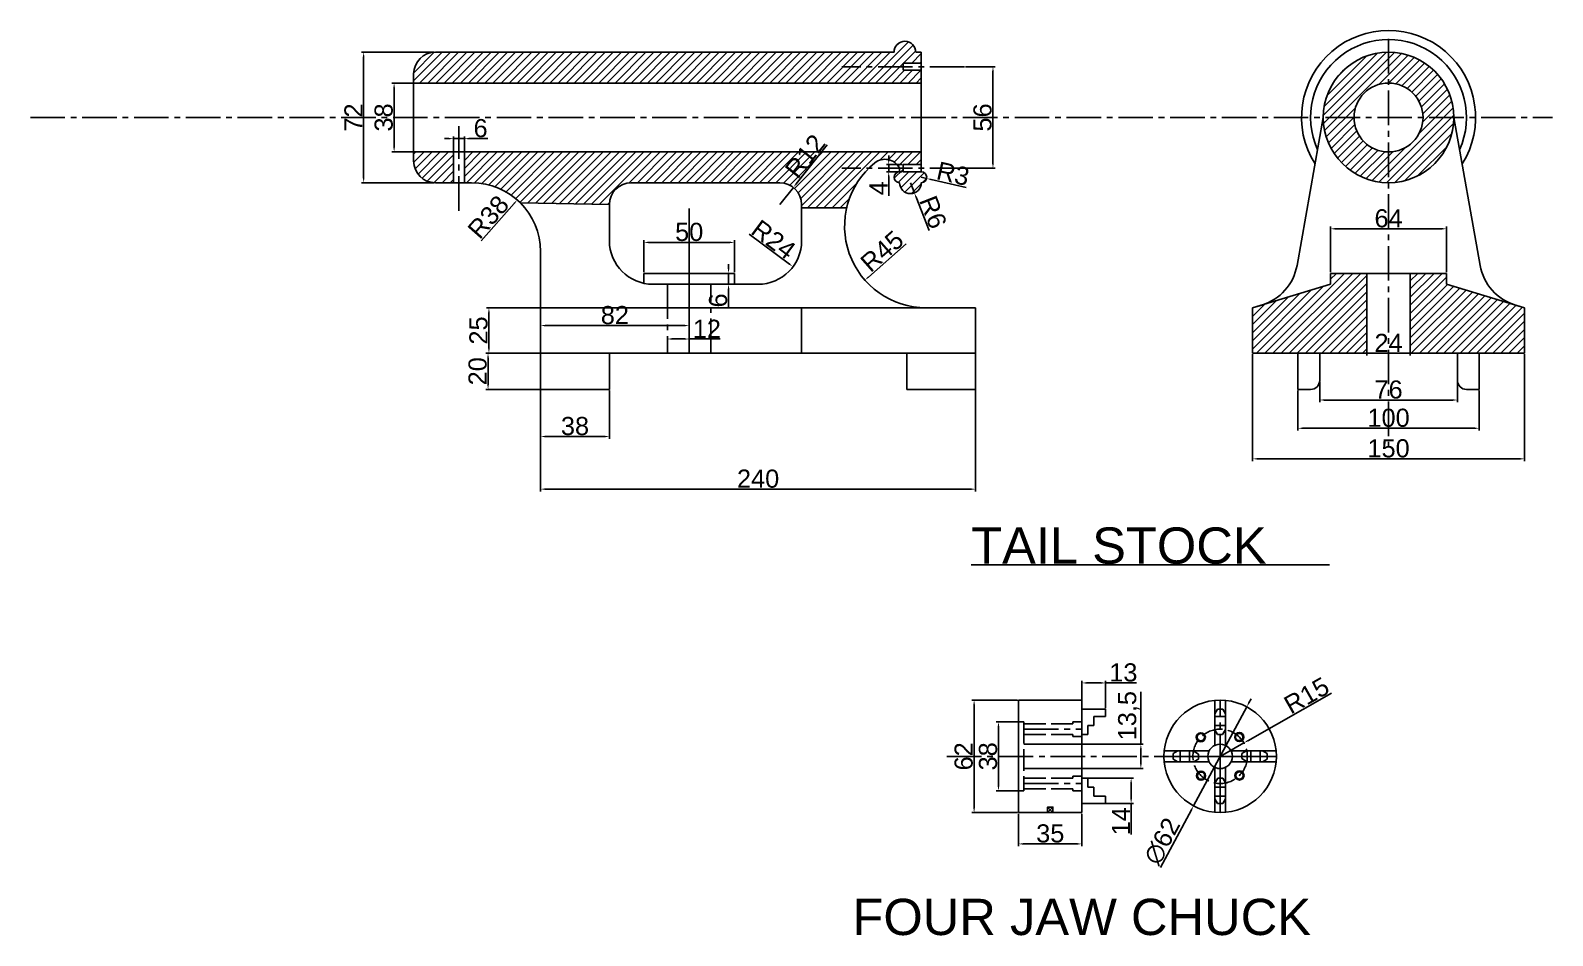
# Model space of a CAD drawing. Header units: millimetres. Extents: x 1490 to 5946, y 485 to 2657.
# Drawn here: x 4047 to 4887, y 1578 to 2077 of the extents above; entities that cross this region are included whole.
import ezdxf

# ---------------------------------------------------------------- set-up
doc = ezdxf.new("R2010")
doc.units = ezdxf.units.MM
doc.linetypes.add('ACAD_ISO02W100', pattern=[15, 12, -3])
doc.linetypes.add('CENTER2', pattern=[28.575, 19.05, -3.175, 3.175, -3.175])
doc.styles.get("Standard").update_dxf_attribs({"font": 'arial.ttf'})
doc.dimstyles.new('ISO-25', dxfattribs={"dimtxt": 10, "dimasz": 2.5, "dimexe": 1.25, "dimexo": 0.625, "dimtad": 1, "dimtxsty": 'Standard', "dimcen": 2.5, "dimadec": 0, "dimazin": 0, "dimtfac": 1, "dimtmove": 0, "dimatfit": 3, "dimfxl": 1, "dimarcsym": 0})

# ---------------------------------------------------------------- blocks, each defined once
blk = doc.blocks.new('*D122')
at = {"color": 0, "lineweight": -2, "transparency": 16777216}
for p, q in [((4328.45, 1898.51), (4328.45, 1822.86)), ((4568.45, 1898.51), (4568.45, 1822.86)), ((4330.95, 1824.11), (4565.95, 1824.11))]:
    blk.add_line(p, q, dxfattribs=at)
at = {"color": 0, "transparency": 16777216}
for points in [[(4330.95, 1824.52), (4330.95, 1823.69), (4328.45, 1824.11)], [(4565.95, 1824.52), (4565.95, 1823.69), (4568.45, 1824.11)]]:
    blk.add_solid(points, dxfattribs=at)
at = {"layer": 'Defpoints', "color": 0, "transparency": 16777216}
for p in [(4328.45, 1899.13), (4568.45, 1899.13), (4568.45, 1824.11)]:
    blk.add_point(p, dxfattribs=at)
at = {"color": 0, "transparency": 16777216, "insert": (4448.45, 1829.84), "char_height": 10, "attachment_point": 5}
blk.add_mtext('240', dxfattribs=at)
blk = doc.blocks.new('*D123')
at = {"color": 0, "lineweight": -2, "transparency": 16777216}
for p, q in [((4328.45, 1878.51), (4328.45, 1851.88)), ((4366.45, 1878.51), (4366.45, 1851.88)), ((4330.95, 1853.13), (4363.95, 1853.13))]:
    blk.add_line(p, q, dxfattribs=at)
at = {"color": 0, "transparency": 16777216}
for points in [[(4330.95, 1853.55), (4330.95, 1852.72), (4328.45, 1853.13)], [(4363.95, 1853.55), (4363.95, 1852.72), (4366.45, 1853.13)]]:
    blk.add_solid(points, dxfattribs=at)
at = {"layer": 'Defpoints', "color": 0, "transparency": 16777216}
for p in [(4328.45, 1879.13), (4366.45, 1879.13), (4366.45, 1853.13)]:
    blk.add_point(p, dxfattribs=at)
at = {"color": 0, "transparency": 16777216, "insert": (4347.45, 1858.87), "char_height": 10, "attachment_point": 5}
blk.add_mtext('38', dxfattribs=at)
blk = doc.blocks.new('*D124')
at = {"color": 0, "lineweight": -2, "transparency": 16777216}
for p, q in [((4327.83, 1899.13), (4298.25, 1899.13)), ((4299.5, 1896.63), (4299.5, 1881.63)), ((4327.83, 1879.13), (4298.25, 1879.13))]:
    blk.add_line(p, q, dxfattribs=at)
at = {"color": 0, "transparency": 16777216}
for points in [[(4299.08, 1896.63), (4299.91, 1896.63), (4299.5, 1899.13)], [(4299.08, 1881.63), (4299.91, 1881.63), (4299.5, 1879.13)]]:
    blk.add_solid(points, dxfattribs=at)
at = {"layer": 'Defpoints', "color": 0, "transparency": 16777216}
for p in [(4328.45, 1899.13), (4299.5, 1879.13), (4328.45, 1879.13)]:
    blk.add_point(p, dxfattribs=at)
at = {"color": 0, "transparency": 16777216, "insert": (4293.76, 1889.13), "char_height": 10, "attachment_point": 5, "rotation": 90}
blk.add_mtext('20', dxfattribs=at)
blk = doc.blocks.new('*D125')
at = {"color": 0, "lineweight": -2, "transparency": 16777216}
for p, q in [((4327.83, 1924.13), (4298.73, 1924.13)), ((4299.98, 1921.63), (4299.98, 1901.63)), ((4327.83, 1899.13), (4298.73, 1899.13))]:
    blk.add_line(p, q, dxfattribs=at)
at = {"color": 0, "transparency": 16777216}
for points in [[(4299.56, 1921.63), (4300.4, 1921.63), (4299.98, 1924.13)], [(4299.56, 1901.63), (4300.4, 1901.63), (4299.98, 1899.13)]]:
    blk.add_solid(points, dxfattribs=at)
at = {"layer": 'Defpoints', "color": 0, "transparency": 16777216}
for p in [(4328.45, 1924.13), (4299.98, 1899.13), (4328.45, 1899.13)]:
    blk.add_point(p, dxfattribs=at)
at = {"color": 0, "transparency": 16777216, "insert": (4294.25, 1911.63), "char_height": 10, "attachment_point": 5, "rotation": 90}
blk.add_mtext('25', dxfattribs=at)
blk = doc.blocks.new('*D126')
at = {"color": 0, "lineweight": -2, "transparency": 16777216}
blk.add_line((4295.64, 1961.01), (4313.94, 1981.75), dxfattribs=at)
at = {"color": 0, "transparency": 16777216}
blk.add_solid([(4313.63, 1982.02), (4314.25, 1981.47), (4315.6, 1983.62)], dxfattribs=at)
at = {"layer": 'Defpoints', "color": 0, "transparency": 16777216}
for p in [(4315.6, 1983.62), (4290.45, 1955.13)]:
    blk.add_point(p, dxfattribs=at)
at = {"color": 0, "transparency": 16777216, "insert": (4299.66, 1974.23), "char_height": 10, "attachment_point": 5, "rotation": 48.57029}
blk.add_mtext('R38', dxfattribs=at)
blk = doc.blocks.new('*D127')
at = {"color": 0, "lineweight": -2, "transparency": 16777216}
for p, q in [((4257.83, 2048.13), (4246.44, 2048.13)), ((4247.69, 2012.63), (4247.69, 2045.63)), ((4257.83, 2010.13), (4246.44, 2010.13))]:
    blk.add_line(p, q, dxfattribs=at)
at = {"color": 0, "transparency": 16777216}
for points in [[(4247.27, 2045.63), (4248.11, 2045.63), (4247.69, 2048.13)], [(4247.27, 2012.63), (4248.11, 2012.63), (4247.69, 2010.13)]]:
    blk.add_solid(points, dxfattribs=at)
at = {"layer": 'Defpoints', "color": 0, "transparency": 16777216}
for p in [(4247.69, 2048.13), (4258.45, 2048.13), (4258.45, 2010.13)]:
    blk.add_point(p, dxfattribs=at)
at = {"color": 0, "transparency": 16777216, "insert": (4241.96, 2029.13), "char_height": 10, "attachment_point": 5, "rotation": 90}
blk.add_mtext('38', dxfattribs=at)
blk = doc.blocks.new('*D128')
at = {"color": 0, "lineweight": -2, "transparency": 16777216}
for p, q in [((4269.83, 2065.13), (4229.63, 2065.13)), ((4230.88, 2062.63), (4230.88, 1995.63)), ((4269.83, 1993.13), (4229.63, 1993.13))]:
    blk.add_line(p, q, dxfattribs=at)
at = {"color": 0, "transparency": 16777216}
for points in [[(4230.47, 2062.63), (4231.3, 2062.63), (4230.88, 2065.13)], [(4230.47, 1995.63), (4231.3, 1995.63), (4230.88, 1993.13)]]:
    blk.add_solid(points, dxfattribs=at)
at = {"layer": 'Defpoints', "color": 0, "transparency": 16777216}
for p in [(4270.45, 2065.13), (4230.88, 1993.13), (4270.45, 1993.13)]:
    blk.add_point(p, dxfattribs=at)
at = {"color": 0, "transparency": 16777216, "insert": (4225.24, 2029.13), "char_height": 10, "attachment_point": 5, "rotation": 90}
blk.add_mtext('72', dxfattribs=at)
blk = doc.blocks.new('*D129')
at = {"color": 0, "lineweight": -2, "transparency": 16777216}
for p, q in [((4277.95, 2017.44), (4275.45, 2017.44)), ((4280.45, 2010.76), (4280.45, 2018.69)), ((4280.45, 2017.44), (4286.45, 2017.44)), ((4286.45, 2010.76), (4286.45, 2018.69)), ((4288.95, 2017.44), (4299.3, 2017.44))]:
    blk.add_line(p, q, dxfattribs=at)
at = {"color": 0, "transparency": 16777216}
for points in [[(4277.95, 2017.85), (4277.95, 2017.02), (4280.45, 2017.44)], [(4288.95, 2017.85), (4288.95, 2017.02), (4286.45, 2017.44)]]:
    blk.add_solid(points, dxfattribs=at)
at = {"layer": 'Defpoints', "color": 0, "transparency": 16777216}
for p in [(4286.45, 2017.44), (4280.45, 2010.13), (4286.45, 2010.13)]:
    blk.add_point(p, dxfattribs=at)
at = {"color": 0, "transparency": 16777216, "insert": (4295.38, 2023.17), "char_height": 10, "attachment_point": 5}
blk.add_mtext('6', dxfattribs=at)
blk = doc.blocks.new('*D130')
at = {"color": 0, "lineweight": -2, "transparency": 16777216}
for p, q in [((4328.45, 1923.51), (4328.45, 1913.08)), ((4410.45, 1923.51), (4410.45, 1913.08)), ((4407.95, 1914.33), (4330.95, 1914.33))]:
    blk.add_line(p, q, dxfattribs=at)
at = {"color": 0, "transparency": 16777216}
for points in [[(4330.95, 1914.74), (4330.95, 1913.91), (4328.45, 1914.33)], [(4407.95, 1914.74), (4407.95, 1913.91), (4410.45, 1914.33)]]:
    blk.add_solid(points, dxfattribs=at)
at = {"layer": 'Defpoints', "color": 0, "transparency": 16777216}
for p in [(4328.45, 1924.13), (4410.45, 1924.13), (4328.45, 1914.33)]:
    blk.add_point(p, dxfattribs=at)
at = {"color": 0, "transparency": 16777216, "insert": (4369.45, 1920.06), "char_height": 10, "attachment_point": 5}
blk.add_mtext('82', dxfattribs=at)
blk = doc.blocks.new('*D131')
at = {"color": 0, "lineweight": -2, "transparency": 16777216}
for p, q in [((4432.15, 1945.63), (4432.15, 1948.13)), ((4434.83, 1943.13), (4430.9, 1943.13)), ((4432.15, 1943.13), (4432.15, 1937.13)), ((4434.83, 1937.13), (4430.9, 1937.13)), ((4432.15, 1934.63), (4432.15, 1924.28))]:
    blk.add_line(p, q, dxfattribs=at)
at = {"color": 0, "transparency": 16777216}
for points in [[(4431.73, 1945.63), (4432.56, 1945.63), (4432.15, 1943.13)], [(4431.73, 1934.63), (4432.56, 1934.63), (4432.15, 1937.13)]]:
    blk.add_solid(points, dxfattribs=at)
at = {"layer": 'Defpoints', "color": 0, "transparency": 16777216}
for p in [(4435.45, 1943.13), (4432.15, 1937.13), (4435.45, 1937.13)]:
    blk.add_point(p, dxfattribs=at)
at = {"color": 0, "transparency": 16777216, "insert": (4426.42, 1928.2), "char_height": 10, "attachment_point": 5, "rotation": 90}
blk.add_mtext('6', dxfattribs=at)
blk = doc.blocks.new('*D132')
at = {"color": 0, "lineweight": -2, "transparency": 16777216}
for p, q in [((4385.45, 1943.76), (4385.45, 1961.46)), ((4387.95, 1960.21), (4432.95, 1960.21)), ((4435.45, 1943.76), (4435.45, 1961.46))]:
    blk.add_line(p, q, dxfattribs=at)
at = {"color": 0, "transparency": 16777216}
for points in [[(4387.95, 1960.63), (4387.95, 1959.8), (4385.45, 1960.21)], [(4432.95, 1960.63), (4432.95, 1959.8), (4435.45, 1960.21)]]:
    blk.add_solid(points, dxfattribs=at)
at = {"layer": 'Defpoints', "color": 0, "transparency": 16777216}
for p in [(4435.45, 1960.21), (4385.45, 1943.13), (4435.45, 1943.13)]:
    blk.add_point(p, dxfattribs=at)
at = {"color": 0, "transparency": 16777216, "insert": (4410.45, 1965.94), "char_height": 10, "attachment_point": 5}
blk.add_mtext('50', dxfattribs=at)
blk = doc.blocks.new('*D133')
at = {"color": 0, "lineweight": -2, "transparency": 16777216}
for p, q in [((4398.45, 1899.76), (4398.45, 1908.18)), ((4400.95, 1906.93), (4407.95, 1906.93)), ((4410.45, 1899.76), (4410.45, 1908.18)), ((4410.45, 1906.93), (4427.48, 1906.93))]:
    blk.add_line(p, q, dxfattribs=at)
at = {"color": 0, "transparency": 16777216}
for points in [[(4400.95, 1907.34), (4400.95, 1906.51), (4398.45, 1906.93)], [(4407.95, 1907.34), (4407.95, 1906.51), (4410.45, 1906.93)]]:
    blk.add_solid(points, dxfattribs=at)
at = {"layer": 'Defpoints', "color": 0, "transparency": 16777216}
for p in [(4410.45, 1906.93), (4398.45, 1899.13), (4410.45, 1899.13)]:
    blk.add_point(p, dxfattribs=at)
at = {"color": 0, "transparency": 16777216, "insert": (4420.22, 1912.57), "char_height": 10, "attachment_point": 5}
blk.add_mtext('12', dxfattribs=at)
blk = doc.blocks.new('*D134')
at = {"color": 0, "lineweight": -2, "transparency": 16777216}
blk.add_line((4530.07, 1959.37), (4509.26, 1941.06), dxfattribs=at)
at = {"color": 0, "transparency": 16777216}
blk.add_solid([(4508.98, 1941.37), (4509.53, 1940.74), (4507.38, 1939.41)], dxfattribs=at)
at = {"layer": 'Defpoints', "color": 0, "transparency": 16777216}
for p in [(4541.17, 1969.13), (4507.38, 1939.41)]:
    blk.add_point(p, dxfattribs=at)
at = {"color": 0, "transparency": 16777216, "insert": (4516.83, 1955.33), "char_height": 10, "attachment_point": 5, "rotation": 41.34252}
blk.add_mtext('R45', dxfattribs=at)
blk = doc.blocks.new('*D135')
at = {"color": 0, "lineweight": -2, "transparency": 16777216}
blk.add_line((4443.56, 1964.78), (4465.68, 1948.27), dxfattribs=at)
at = {"color": 0, "transparency": 16777216}
blk.add_solid([(4465.93, 1948.61), (4465.43, 1947.94), (4467.69, 1946.78)], dxfattribs=at)
at = {"layer": 'Defpoints', "color": 0, "transparency": 16777216}
for p in [(4448.45, 1961.13), (4467.69, 1946.78)]:
    blk.add_point(p, dxfattribs=at)
at = {"color": 0, "transparency": 16777216, "insert": (4457, 1961.8), "char_height": 10, "attachment_point": 5, "rotation": 323.27232}
blk.add_mtext('R24', dxfattribs=at)
blk = doc.blocks.new('*D136')
at = {"color": 0, "lineweight": -2, "transparency": 16777216}
for p, q in [((4486.56, 2014.09), (4469.45, 1992.5)), ((4460.45, 1981.13), (4467.9, 1990.54))]:
    blk.add_line(p, q, dxfattribs=at)
at = {"color": 0, "transparency": 16777216}
blk.add_solid([(4469.13, 1992.76), (4469.78, 1992.24), (4467.9, 1990.54)], dxfattribs=at)
at = {"layer": 'Defpoints', "color": 0, "transparency": 16777216}
for p in [(4467.9, 1990.54), (4460.45, 1981.13)]:
    blk.add_point(p, dxfattribs=at)
at = {"color": 0, "transparency": 16777216, "insert": (4474.36, 2007.78), "char_height": 10, "attachment_point": 5, "rotation": 51.61812}
blk.add_mtext('R12', dxfattribs=at)
blk = doc.blocks.new('*D137')
at = {"color": 0, "lineweight": -2, "transparency": 16777216}
for p, q in [((4784.2, 1898.51), (4784.2, 1897.88)), ((4786.7, 1899.13), (4805.7, 1899.13)), ((4808.2, 1898.51), (4808.2, 1897.88))]:
    blk.add_line(p, q, dxfattribs=at)
at = {"color": 0, "transparency": 16777216}
for points in [[(4786.7, 1899.55), (4786.7, 1898.71), (4784.2, 1899.13)], [(4805.7, 1899.55), (4805.7, 1898.71), (4808.2, 1899.13)]]:
    blk.add_solid(points, dxfattribs=at)
at = {"layer": 'Defpoints', "color": 0, "transparency": 16777216}
for p in [(4784.2, 1899.13), (4808.2, 1899.13), (4808.2, 1899.13)]:
    blk.add_point(p, dxfattribs=at)
at = {"color": 0, "transparency": 16777216, "insert": (4796.2, 1904.78), "char_height": 10, "attachment_point": 5}
blk.add_mtext('24', dxfattribs=at)
blk = doc.blocks.new('*D138')
at = {"color": 0, "lineweight": -2, "transparency": 16777216}
for p, q in [((4764.2, 1943.76), (4764.2, 1968.97)), ((4766.7, 1967.72), (4825.7, 1967.72)), ((4828.2, 1943.76), (4828.2, 1968.97))]:
    blk.add_line(p, q, dxfattribs=at)
at = {"color": 0, "transparency": 16777216}
for points in [[(4766.7, 1968.14), (4766.7, 1967.3), (4764.2, 1967.72)], [(4825.7, 1968.14), (4825.7, 1967.3), (4828.2, 1967.72)]]:
    blk.add_solid(points, dxfattribs=at)
at = {"layer": 'Defpoints', "color": 0, "transparency": 16777216}
for p in [(4828.2, 1967.72), (4764.2, 1943.13), (4828.2, 1943.13)]:
    blk.add_point(p, dxfattribs=at)
at = {"color": 0, "transparency": 16777216, "insert": (4796.2, 1973.45), "char_height": 10, "attachment_point": 5}
blk.add_mtext('64', dxfattribs=at)
blk = doc.blocks.new('*D139')
at = {"color": 0, "lineweight": -2, "transparency": 16777216}
for p, q in [((4721.2, 1898.51), (4721.2, 1839.58)), ((4871.2, 1898.51), (4871.2, 1839.58)), ((4723.7, 1840.83), (4868.7, 1840.83))]:
    blk.add_line(p, q, dxfattribs=at)
at = {"color": 0, "transparency": 16777216}
for points in [[(4723.7, 1841.25), (4723.7, 1840.41), (4721.2, 1840.83)], [(4868.7, 1841.25), (4868.7, 1840.41), (4871.2, 1840.83)]]:
    blk.add_solid(points, dxfattribs=at)
at = {"layer": 'Defpoints', "color": 0, "transparency": 16777216}
for p in [(4721.2, 1899.13), (4871.2, 1899.13), (4871.2, 1840.83)]:
    blk.add_point(p, dxfattribs=at)
at = {"color": 0, "transparency": 16777216, "insert": (4796.2, 1846.56), "char_height": 10, "attachment_point": 5}
blk.add_mtext('150', dxfattribs=at)
blk = doc.blocks.new('*D140')
at = {"color": 0, "lineweight": -2, "transparency": 16777216}
for p, q in [((4746.2, 1878.51), (4746.2, 1856.44)), ((4846.2, 1878.51), (4846.2, 1856.44)), ((4748.7, 1857.69), (4843.7, 1857.69))]:
    blk.add_line(p, q, dxfattribs=at)
at = {"color": 0, "transparency": 16777216}
for points in [[(4748.7, 1858.1), (4748.7, 1857.27), (4746.2, 1857.69)], [(4843.7, 1858.1), (4843.7, 1857.27), (4846.2, 1857.69)]]:
    blk.add_solid(points, dxfattribs=at)
at = {"layer": 'Defpoints', "color": 0, "transparency": 16777216}
for p in [(4746.2, 1879.13), (4846.2, 1879.13), (4846.2, 1857.69)]:
    blk.add_point(p, dxfattribs=at)
at = {"color": 0, "transparency": 16777216, "insert": (4796.2, 1863.42), "char_height": 10, "attachment_point": 5}
blk.add_mtext('100', dxfattribs=at)
blk = doc.blocks.new('*D141')
at = {"color": 0, "lineweight": -2, "transparency": 16777216}
for p, q in [((4758.2, 1883.51), (4758.2, 1872.02)), ((4834.2, 1883.51), (4834.2, 1872.02)), ((4760.7, 1873.27), (4831.7, 1873.27))]:
    blk.add_line(p, q, dxfattribs=at)
at = {"color": 0, "transparency": 16777216}
for points in [[(4760.7, 1873.69), (4760.7, 1872.85), (4758.2, 1873.27)], [(4831.7, 1873.69), (4831.7, 1872.85), (4834.2, 1873.27)]]:
    blk.add_solid(points, dxfattribs=at)
at = {"layer": 'Defpoints', "color": 0, "transparency": 16777216}
for p in [(4758.2, 1884.13), (4834.2, 1884.13), (4834.2, 1873.27)]:
    blk.add_point(p, dxfattribs=at)
at = {"color": 0, "transparency": 16777216, "insert": (4796.2, 1879), "char_height": 10, "attachment_point": 5}
blk.add_mtext('76', dxfattribs=at)
blk = doc.blocks.new('*D142')
at = {"color": 0, "lineweight": -2, "transparency": 16777216}
for p, q in [((4562.87, 2057.13), (4579.25, 2057.13)), ((4578, 2054.63), (4578, 2003.63)), ((4562.87, 2001.13), (4579.25, 2001.13))]:
    blk.add_line(p, q, dxfattribs=at)
at = {"color": 0, "transparency": 16777216}
for points in [[(4577.59, 2054.63), (4578.42, 2054.63), (4578, 2057.13)], [(4577.59, 2003.63), (4578.42, 2003.63), (4578, 2001.13)]]:
    blk.add_solid(points, dxfattribs=at)
at = {"layer": 'Defpoints', "color": 0, "transparency": 16777216}
for p in [(4562.24, 2057.13), (4562.24, 2001.13), (4578, 2001.13)]:
    blk.add_point(p, dxfattribs=at)
at = {"color": 0, "transparency": 16777216, "insert": (4572.27, 2029.13), "char_height": 10, "attachment_point": 5, "rotation": 90}
blk.add_mtext('56', dxfattribs=at)
blk = doc.blocks.new('*D143')
at = {"color": 0, "lineweight": -2, "transparency": 16777216}
for p, q in [((4520.48, 2005.63), (4520.48, 2008.13)), ((4527.83, 2003.13), (4519.23, 2003.13)), ((4527.83, 1999.13), (4519.23, 1999.13)), ((4520.48, 2003.13), (4520.48, 1999.13)), ((4520.48, 1996.63), (4520.48, 1985.96))]:
    blk.add_line(p, q, dxfattribs=at)
at = {"color": 0, "transparency": 16777216}
for points in [[(4520.06, 2005.63), (4520.9, 2005.63), (4520.48, 2003.13)], [(4520.06, 1996.63), (4520.9, 1996.63), (4520.48, 1999.13)]]:
    blk.add_solid(points, dxfattribs=at)
at = {"layer": 'Defpoints', "color": 0, "transparency": 16777216}
for p in [(4520.48, 1999.13), (4528.45, 2003.13), (4528.45, 1999.13)]:
    blk.add_point(p, dxfattribs=at)
at = {"color": 0, "transparency": 16777216, "insert": (4514.86, 1990.05), "char_height": 10, "attachment_point": 5, "rotation": 90}
blk.add_mtext('4', dxfattribs=at)
blk = doc.blocks.new('*D144')
at = {"color": 0, "lineweight": -2, "transparency": 16777216}
for p, q in [((4532.45, 1993.13), (4534.64, 1987.54)), ((4542.79, 1966.71), (4535.55, 1985.22))]:
    blk.add_line(p, q, dxfattribs=at)
at = {"color": 0, "transparency": 16777216}
blk.add_solid([(4535.94, 1985.37), (4535.16, 1985.06), (4534.64, 1987.54)], dxfattribs=at)
at = {"layer": 'Defpoints', "color": 0, "transparency": 16777216}
for p in [(4532.45, 1993.13), (4534.64, 1987.54)]:
    blk.add_point(p, dxfattribs=at)
at = {"color": 0, "transparency": 16777216, "insert": (4544.96, 1976.89), "char_height": 10, "attachment_point": 5, "rotation": 291.36222}
blk.add_mtext('R6', dxfattribs=at)
blk = doc.blocks.new('*D145')
at = {"color": 0, "lineweight": -2, "transparency": 16777216}
for p, q in [((4538.45, 1996.13), (4541.38, 1995.47)), ((4563.2, 1990.54), (4543.82, 1994.92))]:
    blk.add_line(p, q, dxfattribs=at)
at = {"color": 0, "transparency": 16777216}
blk.add_solid([(4543.91, 1995.33), (4543.72, 1994.51), (4541.38, 1995.47)], dxfattribs=at)
at = {"layer": 'Defpoints', "color": 0, "transparency": 16777216}
for p in [(4538.45, 1996.13), (4541.38, 1995.47)]:
    blk.add_point(p, dxfattribs=at)
at = {"color": 0, "transparency": 16777216, "insert": (4555.99, 1998.05), "char_height": 10, "attachment_point": 5, "rotation": 347.27102}
blk.add_mtext('R3', dxfattribs=at)
blk = doc.blocks.new('*U160')
for radius in [2.5, 2]:
    blk.add_circle((0, 0), radius)
blk = doc.blocks.new('*U161')
at = {"color": 0, "linetype": 'ByBlock', "lineweight": -2, "transparency": 16777216}
for p, rotation in [((4446.59, 1612.37), 89.99999999999999), ((4446.7, 1591.16), 180), ((4467.91, 1591.27), 270)]:
    blk.add_blockref('*U160', p, dxfattribs=dict(at, rotation=rotation))
blk.add_blockref('*U160', (4467.8, 1612.48), dxfattribs=at)
blk = doc.blocks.new('*D162')
at = {"color": 0, "lineweight": -2, "transparency": 16777216}
for p, q in [((4592.1, 1645.09), (4592.1, 1627.17)), ((4627.1, 1645.09), (4627.1, 1627.17)), ((4594.6, 1628.42), (4624.6, 1628.42))]:
    blk.add_line(p, q, dxfattribs=at)
at = {"color": 0, "transparency": 16777216}
for points in [[(4594.6, 1628.83), (4594.6, 1628), (4592.1, 1628.42)], [(4624.6, 1628.83), (4624.6, 1628), (4627.1, 1628.42)]]:
    blk.add_solid(points, dxfattribs=at)
at = {"layer": 'Defpoints', "color": 0, "transparency": 16777216}
for p in [(4592.1, 1645.72), (4627.1, 1645.72), (4627.1, 1628.42)]:
    blk.add_point(p, dxfattribs=at)
at = {"color": 0, "transparency": 16777216, "insert": (4609.6, 1634.15), "char_height": 10, "attachment_point": 5}
blk.add_mtext('35', dxfattribs=at)
blk = doc.blocks.new('*D163')
at = {"color": 0, "lineweight": -2, "transparency": 16777216}
for p, q in [((4719.16, 1706.23), (4720.35, 1708.43)), ((4717.98, 1704.03), (4688.63, 1649.41)), ((4670.37, 1615.43), (4687.45, 1647.21))]:
    blk.add_line(p, q, dxfattribs=at)
at = {"color": 0, "transparency": 16777216}
for points in [[(4718.8, 1706.43), (4719.53, 1706.03), (4717.98, 1704.03)], [(4687.08, 1647.41), (4687.82, 1647.01), (4688.63, 1649.41)]]:
    blk.add_solid(points, dxfattribs=at)
at = {"layer": 'Defpoints', "color": 0, "transparency": 16777216}
for p in [(4717.98, 1704.03), (4688.63, 1649.41)]:
    blk.add_point(p, dxfattribs=at)
at = {"color": 0, "transparency": 16777216, "insert": (4671.31, 1629.88), "char_height": 10, "attachment_point": 5, "rotation": 61.74717}
blk.add_mtext('∅62', dxfattribs=at)
blk = doc.blocks.new('*D164')
at = {"color": 0, "lineweight": -2, "transparency": 16777216}
for p, q in [((4591.48, 1707.72), (4566.35, 1707.72)), ((4567.6, 1705.22), (4567.6, 1648.22)), ((4591.48, 1645.72), (4566.35, 1645.72))]:
    blk.add_line(p, q, dxfattribs=at)
at = {"color": 0, "transparency": 16777216}
for points in [[(4567.18, 1705.22), (4568.02, 1705.22), (4567.6, 1707.72)], [(4567.18, 1648.22), (4568.02, 1648.22), (4567.6, 1645.72)]]:
    blk.add_solid(points, dxfattribs=at)
at = {"layer": 'Defpoints', "color": 0, "transparency": 16777216}
for p in [(4592.1, 1707.72), (4567.6, 1645.72), (4592.1, 1645.72)]:
    blk.add_point(p, dxfattribs=at)
at = {"color": 0, "transparency": 16777216, "insert": (4561.87, 1676.72), "char_height": 10, "attachment_point": 5, "rotation": 90}
blk.add_mtext('62', dxfattribs=at)
blk = doc.blocks.new('*D165')
at = {"color": 0, "lineweight": -2, "transparency": 16777216}
for p, q in [((4591.48, 1695.72), (4579.78, 1695.72)), ((4581.03, 1693.22), (4581.03, 1660.22)), ((4591.48, 1657.72), (4579.78, 1657.72))]:
    blk.add_line(p, q, dxfattribs=at)
at = {"color": 0, "transparency": 16777216}
for points in [[(4580.61, 1693.22), (4581.45, 1693.22), (4581.03, 1695.72)], [(4580.61, 1660.22), (4581.45, 1660.22), (4581.03, 1657.72)]]:
    blk.add_solid(points, dxfattribs=at)
at = {"layer": 'Defpoints', "color": 0, "transparency": 16777216}
for p in [(4592.1, 1695.72), (4581.03, 1657.72), (4592.1, 1657.72)]:
    blk.add_point(p, dxfattribs=at)
at = {"color": 0, "transparency": 16777216, "insert": (4575.3, 1676.72), "char_height": 10, "attachment_point": 5, "rotation": 90}
blk.add_mtext('38', dxfattribs=at)
blk = doc.blocks.new('*D166')
at = {"color": 0, "lineweight": -2, "transparency": 16777216}
for p, q in [((4659.57, 1683.47), (4659.57, 1712.33)), ((4595.73, 1683.47), (4660.82, 1683.47)), ((4659.57, 1672.47), (4659.57, 1680.97)), ((4595.73, 1669.97), (4660.82, 1669.97))]:
    blk.add_line(p, q, dxfattribs=at)
at = {"color": 0, "transparency": 16777216}
for points in [[(4659.16, 1680.97), (4659.99, 1680.97), (4659.57, 1683.47)], [(4659.16, 1672.47), (4659.99, 1672.47), (4659.57, 1669.97)]]:
    blk.add_solid(points, dxfattribs=at)
at = {"layer": 'Defpoints', "color": 0, "transparency": 16777216}
for p in [(4595.1, 1683.47), (4659.57, 1683.47), (4595.1, 1669.97)]:
    blk.add_point(p, dxfattribs=at)
at = {"color": 0, "transparency": 16777216, "insert": (4652.94, 1699.15), "char_height": 10, "attachment_point": 5, "rotation": 90}
blk.add_mtext('13,5', dxfattribs=at)
blk = doc.blocks.new('*D167')
at = {"color": 0, "lineweight": -2, "transparency": 16777216}
for p, q in [((4627.1, 1703.34), (4627.1, 1718.46)), ((4629.6, 1717.21), (4637.6, 1717.21)), ((4640.1, 1703.34), (4640.1, 1718.46)), ((4640.1, 1717.21), (4657.24, 1717.21))]:
    blk.add_line(p, q, dxfattribs=at)
at = {"color": 0, "transparency": 16777216}
for points in [[(4629.6, 1717.63), (4629.6, 1716.79), (4627.1, 1717.21)], [(4637.6, 1717.63), (4637.6, 1716.79), (4640.1, 1717.21)]]:
    blk.add_solid(points, dxfattribs=at)
at = {"layer": 'Defpoints', "color": 0, "transparency": 16777216}
for p in [(4640.1, 1717.21), (4627.1, 1702.72), (4640.1, 1702.72)]:
    blk.add_point(p, dxfattribs=at)
at = {"color": 0, "transparency": 16777216, "insert": (4649.92, 1722.95), "char_height": 10, "attachment_point": 5}
blk.add_mtext('13', dxfattribs=at)
blk = doc.blocks.new('*D168')
at = {"color": 0, "lineweight": -2, "transparency": 16777216}
for p, q in [((4627.73, 1664.72), (4655.46, 1664.72)), ((4654.21, 1662.22), (4654.21, 1653.22)), ((4627.73, 1650.72), (4655.46, 1650.72)), ((4654.21, 1650.72), (4654.21, 1633.63))]:
    blk.add_line(p, q, dxfattribs=at)
at = {"color": 0, "transparency": 16777216}
for points in [[(4653.8, 1662.22), (4654.63, 1662.22), (4654.21, 1664.72)], [(4653.8, 1653.22), (4654.63, 1653.22), (4654.21, 1650.72)]]:
    blk.add_solid(points, dxfattribs=at)
at = {"layer": 'Defpoints', "color": 0, "transparency": 16777216}
for p in [(4627.1, 1664.72), (4627.1, 1650.72), (4654.21, 1650.72)]:
    blk.add_point(p, dxfattribs=at)
at = {"color": 0, "transparency": 16777216, "insert": (4648.57, 1640.92), "char_height": 10, "attachment_point": 5, "rotation": 90}
blk.add_mtext('14', dxfattribs=at)
blk = doc.blocks.new('*D169')
at = {"color": 0, "lineweight": -2, "transparency": 16777216}
for p, q in [((4764.79, 1711.5), (4718.54, 1685.34)), ((4703.31, 1676.72), (4716.36, 1684.1))]:
    blk.add_line(p, q, dxfattribs=at)
at = {"color": 0, "transparency": 16777216}
blk.add_solid([(4718.33, 1685.7), (4718.74, 1684.97), (4716.36, 1684.1)], dxfattribs=at)
at = {"layer": 'Defpoints', "color": 0, "transparency": 16777216}
for p in [(4716.36, 1684.1), (4703.31, 1676.72)]:
    blk.add_point(p, dxfattribs=at)
at = {"color": 0, "transparency": 16777216, "insert": (4750.99, 1710.28), "char_height": 10, "attachment_point": 5, "rotation": 29.4953}
blk.add_mtext('R15', dxfattribs=at)

msp = doc.modelspace()

# ---------------------------------------------------------------- hatches: boundary and pattern name
at = {"true_color": 0xf8d731}
h = msp.add_hatch(dxfattribs=at)
h.set_pattern_fill('ANSI31', color=40)
h.paths.add_polyline_path([(4512.816, 2004.077, -0.4795857), (4526.451, 2001.131), (4528.451, 2001.131), (4528.451, 2003.131), (4538.451, 2003.131), (4538.451, 2010.131), (4286.451, 2010.131), (4286.451, 1993.131), (4290.451, 1993.131, -0.1989124), (4317.321, 1982.001), (4366.451, 1981.131, -0.4142136), (4378.451, 1993.131), (4460.451, 1993.131, -0.4142136), (4472.451, 1981.131), (4472.451, 1979.257), (4497.321, 1979.257, -0.1670945)])
h.paths.add_polyline_path([(4280.451, 2010.131), (4258.451, 2010.131), (4258.451, 2005.131, 0.4142136), (4270.451, 1993.131), (4280.451, 1993.131)])
h.paths.add_polyline_path([(4538.451, 1999.131), (4528.451, 1999.131), (4528.451, 2001.131), (4526.451, 2001.131), (4526.451, 1999.131, 1), (4526.451, 1993.131, 1), (4538.451, 1993.131, 1)])
h.paths.add_polyline_path([(4538.451, 2065.131), (4535.451, 2065.131, 1), (4523.451, 2065.131), (4270.451, 2065.131, 0.4142136), (4258.451, 2053.131), (4258.451, 2048.131), (4538.451, 2048.131), (4538.451, 2055.131), (4528.451, 2055.131), (4528.451, 2057.131), (4528.451, 2059.131), (4538.451, 2059.131)])
h.paths.add_polyline_path([(4796.202, 2010.131, -0.4142136), (4777.202, 2029.131), (4760.202, 2029.131, 0.4142136), (4796.202, 1993.131)])
h.paths.add_polyline_path([(4832.202, 2029.131), (4815.202, 2029.131, -0.4142136), (4796.202, 2010.131), (4796.202, 1993.131, 0.4142136)])
h.paths.add_polyline_path([(4796.202, 2065.131), (4796.202, 2048.131, -0.4142136), (4815.202, 2029.131), (4832.202, 2029.131, 0.4142136)])
h.paths.add_polyline_path([(4796.202, 2048.131), (4796.202, 2065.131, 0.4142136), (4760.202, 2029.131), (4777.202, 2029.131, -0.4142136)])
h.paths.add_polyline_path([(4784.202, 1943.131), (4764.202, 1943.131), (4764.202, 1937.131), (4721.202, 1924.131), (4721.202, 1899.131), (4784.202, 1899.131)])
h.paths.add_polyline_path([(4871.202, 1924.131), (4828.202, 1937.131), (4828.202, 1943.131), (4808.202, 1943.131), (4808.202, 1899.131), (4871.202, 1899.131)])

# ---------------------------------------------------------------- linework, layer by layer
at = {"linetype": 'CENTER2'}
for p, q in [((4796.202, 2072.486), (4796.202, 1844.739)), ((4562.24, 2057.131), (4494.607, 2057.131)), ((4047.088, 2029.131), (4886.658, 2029.131)), ((4283.451, 1977.71), (4283.451, 2024.395)), ((4562.24, 2001.131), (4494.607, 2001.131)), ((4398.451, 1937.131), (4398.451, 1899.131)), ((4422.451, 1899.131), (4422.451, 1937.131)), ((4703.306, 1669.97), (4703.306, 1707.72)), ((4595.102, 1691.72), (4627.102, 1691.72)), ((4595.102, 1683.47), (4627.102, 1683.47)), ((4552.594, 1676.72), (4710.056, 1676.72)), ((4710.056, 1676.72), (4734.306, 1676.72)), ((4627.102, 1669.97), (4595.102, 1669.97)), ((4703.306, 1669.97), (4703.306, 1645.72)), ((4595.102, 1661.72), (4627.102, 1661.72))]:
    msp.add_line(p, q, dxfattribs=at)
for p, q in [((4523.451, 2065.131), (4270.451, 2065.131)), ((4528.451, 2057.131), (4528.451, 2059.131)), ((4538.451, 2059.131), (4528.451, 2059.131)), ((4528.451, 2057.131), (4528.451, 2055.131)), ((4538.451, 2065.131), (4535.451, 2065.131)), ((4538.451, 2065.131), (4535.451, 2065.131)), ((4538.451, 2029.131), (4538.451, 2065.131)), ((4258.451, 2053.131), (4258.451, 2005.131)), ((4528.451, 2055.131), (4538.451, 2055.131)), ((4258.451, 2010.131), (4258.451, 2048.131)), ((4258.451, 2048.131), (4538.451, 2048.131)), ((4538.451, 2048.131), (4538.451, 2029.131)), ((4538.451, 2029.131), (4538.451, 2010.131)), ((4538.451, 2029.131), (4538.451, 1999.131)), ((4760.202, 2029.131), (4745.709, 1947.56)), ((4832.202, 2029.131), (4846.694, 1947.56)), ((4538.451, 2010.131), (4258.451, 2010.131)), ((4280.451, 1993.131), (4280.451, 2010.131)), ((4286.451, 1993.131), (4286.451, 2010.131)), ((4538.451, 1999.131), (4538.451, 2010.131)), ((4526.451, 1999.131), (4526.451, 2001.131)), ((4528.451, 2001.131), (4528.451, 2003.131)), ((4538.451, 2003.131), (4528.451, 2003.131)), ((4528.451, 2001.131), (4528.451, 1999.131)), ((4528.451, 1999.131), (4538.451, 1999.131)), ((4538.451, 2003.131), (4538.451, 2001.131)), ((4270.451, 1993.131), (4283.451, 1993.131)), ((4270.451, 1993.131), (4290.451, 1993.131)), ((4378.451, 1993.131), (4460.451, 1993.131)), ((4317.321, 1982.001), (4366.451, 1981.131)), ((4366.451, 1981.131), (4366.451, 1961.131)), ((4410.451, 1899.131), (4410.451, 1978.841)), ((4472.304, 1979.257), (4497.321, 1979.257)), ((4472.451, 1961.131), (4472.451, 1981.131)), ((4538.451, 1973.294), (4538.451, 1973.294)), ((4328.451, 1955.131), (4328.451, 1924.131)), ((4410.451, 1943.131), (4385.451, 1943.131)), ((4385.451, 1943.131), (4385.451, 1937.658)), ((4410.451, 1937.131), (4410.451, 1943.131)), ((4410.451, 1943.131), (4435.451, 1943.131)), ((4435.451, 1943.131), (4435.451, 1937.131)), ((4796.202, 1943.131), (4764.202, 1943.131)), ((4764.202, 1943.131), (4764.202, 1937.131)), ((4784.202, 1899.131), (4784.202, 1943.131)), ((4784.202, 1943.131), (4808.202, 1943.131)), ((4796.202, 1943.131), (4828.202, 1943.131)), ((4808.202, 1943.131), (4808.202, 1899.131)), ((4828.202, 1943.131), (4828.202, 1937.131)), ((4390.451, 1937.131), (4448.451, 1937.131)), ((4410.451, 1937.131), (4398.451, 1937.131)), ((4764.202, 1937.131), (4721.202, 1924.131)), ((4828.202, 1937.131), (4871.202, 1924.131)), ((4568.451, 1924.131), (4328.451, 1924.131)), ((4328.451, 1924.131), (4328.451, 1899.131)), ((4472.451, 1899.131), (4472.451, 1924.131)), ((4568.451, 1899.131), (4568.451, 1924.131)), ((4726.244, 1925.656), (4721.202, 1924.131)), ((4721.202, 1899.131), (4721.202, 1924.131)), ((4866.16, 1925.656), (4871.202, 1924.131)), ((4871.202, 1924.131), (4871.202, 1899.131)), ((4328.451, 1899.131), (4568.451, 1899.131)), ((4328.451, 1899.131), (4328.451, 1879.131)), ((4328.451, 1899.131), (4410.451, 1899.131)), ((4366.451, 1879.131), (4366.451, 1899.131)), ((4398.451, 1899.131), (4422.451, 1899.131)), ((4530.451, 1879.131), (4530.451, 1899.131)), ((4568.451, 1899.131), (4568.451, 1879.131)), ((4796.202, 1899.131), (4721.202, 1899.131)), ((4796.202, 1899.131), (4746.202, 1899.131)), ((4746.202, 1899.131), (4746.202, 1879.131)), ((4796.202, 1899.131), (4758.202, 1899.131)), ((4758.202, 1899.131), (4758.202, 1884.131)), ((4796.202, 1899.131), (4784.202, 1899.131)), ((4871.202, 1899.131), (4796.202, 1899.131)), ((4834.202, 1899.131), (4834.202, 1884.131)), ((4846.202, 1899.131), (4846.202, 1879.131)), ((4328.451, 1879.131), (4366.451, 1879.131)), ((4568.451, 1879.131), (4530.451, 1879.131)), ((4753.202, 1879.131), (4746.202, 1879.131)), ((4839.202, 1879.131), (4846.202, 1879.131)), ((4565.951, 1782.299), (4763.708, 1782.299)), ((4592.102, 1707.72), (4592.102, 1645.72)), ((4627.102, 1707.72), (4592.102, 1707.72)), ((4627.102, 1645.72), (4627.102, 1707.72)), ((4700.306, 1682.766), (4700.306, 1707.574)), ((4703.306, 1707.72), (4703.306, 1702.72)), ((4706.306, 1682.766), (4706.306, 1707.574)), ((4627.102, 1702.72), (4640.102, 1702.72)), ((4633.602, 1693.72), (4633.602, 1698.72)), ((4633.602, 1698.72), (4640.102, 1698.72)), ((4640.102, 1702.72), (4640.102, 1698.72)), ((4701.806, 1702.72), (4700.306, 1700.122)), ((4700.306, 1700.122), (4700.306, 1691.33)), ((4700.306, 1698.72), (4706.306, 1698.72)), ((4703.306, 1702.72), (4701.806, 1702.72)), ((4701.806, 1702.72), (4704.806, 1702.72)), ((4704.806, 1702.72), (4706.306, 1700.122)), ((4706.306, 1700.122), (4706.306, 1691.59)), ((4592.102, 1676.72), (4592.102, 1688.72)), ((4622.102, 1695.72), (4622.102, 1694.72)), ((4622.102, 1688.72), (4622.102, 1687.72)), ((4630.352, 1688.72), (4627.102, 1688.72)), ((4630.352, 1688.72), (4630.352, 1693.72)), ((4630.352, 1693.72), (4633.602, 1693.72)), ((4700.306, 1693.701), (4706.306, 1693.675)), ((4701.806, 1688.732), (4700.306, 1691.33)), ((4703.306, 1688.72), (4701.806, 1688.732)), ((4703.081, 1688.721), (4704.581, 1688.709)), ((4704.581, 1688.709), (4706.306, 1691.59)), ((4592.102, 1676.72), (4592.102, 1683.47)), ((4627.102, 1683.47), (4627.102, 1669.97)), ((4697.26, 1679.72), (4672.452, 1679.72)), ((4677.306, 1678.22), (4679.905, 1679.72)), ((4679.905, 1679.72), (4688.436, 1679.72)), ((4681.306, 1673.72), (4681.306, 1679.72)), ((4686.325, 1673.72), (4686.351, 1679.72)), ((4691.317, 1677.994), (4688.436, 1679.72)), ((4709.353, 1679.72), (4734.161, 1679.72)), ((4715.318, 1678.22), (4717.917, 1679.72)), ((4726.708, 1679.72), (4717.917, 1679.72)), ((4720.288, 1679.72), (4720.262, 1673.72)), ((4725.306, 1679.72), (4725.306, 1673.72)), ((4729.306, 1678.22), (4726.708, 1679.72)), ((4696.556, 1676.72), (4672.306, 1676.72)), ((4672.306, 1676.72), (4677.306, 1676.72)), ((4697.26, 1673.72), (4672.452, 1673.72)), ((4677.306, 1675.22), (4677.306, 1678.22)), ((4677.306, 1676.72), (4677.306, 1675.22)), ((4677.306, 1675.22), (4679.905, 1673.72)), ((4679.905, 1673.72), (4688.696, 1673.72)), ((4691.294, 1675.22), (4688.696, 1673.72)), ((4691.306, 1676.72), (4691.294, 1675.22)), ((4691.305, 1676.494), (4691.317, 1677.994)), ((4709.353, 1673.72), (4734.161, 1673.72)), ((4715.308, 1676.945), (4715.296, 1675.445)), ((4715.296, 1675.445), (4718.176, 1673.72)), ((4715.306, 1676.72), (4715.318, 1678.22)), ((4726.708, 1673.72), (4718.176, 1673.72)), ((4729.306, 1675.22), (4726.708, 1673.72)), ((4729.306, 1676.72), (4729.306, 1678.22)), ((4729.306, 1678.22), (4729.306, 1675.22)), ((4734.306, 1676.72), (4729.306, 1676.72)), ((4622.102, 1664.72), (4622.102, 1665.72)), ((4630.352, 1664.72), (4627.102, 1664.72)), ((4630.352, 1664.72), (4630.352, 1659.72)), ((4700.306, 1670.673), (4700.306, 1645.865)), ((4702.032, 1664.73), (4700.306, 1661.85)), ((4703.532, 1664.718), (4702.032, 1664.73)), ((4703.306, 1664.72), (4704.806, 1664.708)), ((4704.806, 1664.708), (4706.306, 1662.109)), ((4706.306, 1670.673), (4706.306, 1645.865)), ((4630.352, 1659.72), (4633.602, 1659.72)), ((4633.602, 1659.72), (4633.602, 1654.72)), ((4633.602, 1654.72), (4640.102, 1654.72)), ((4640.102, 1650.72), (4640.102, 1654.72)), ((4700.306, 1653.318), (4700.306, 1661.85)), ((4706.306, 1659.738), (4700.306, 1659.764)), ((4706.306, 1654.72), (4700.306, 1654.72)), ((4706.306, 1653.318), (4706.306, 1662.109)), ((4592.102, 1645.72), (4627.102, 1645.72)), ((4608.102, 1645.72), (4611.102, 1648.72)), ((4608.102, 1648.72), (4611.102, 1645.72)), ((4627.102, 1645.72), (4627.102, 1650.72)), ((4627.102, 1650.72), (4640.102, 1650.72)), ((4701.806, 1650.72), (4700.306, 1653.318)), ((4704.806, 1650.72), (4701.806, 1650.72)), ((4703.306, 1645.72), (4703.306, 1650.72)), ((4703.306, 1650.72), (4704.806, 1650.72)), ((4704.806, 1650.72), (4706.306, 1653.318))]:
    msp.add_line(p, q)
at = {"linetype": 'ACAD_ISO02W100'}
for p, q in [((4592.102, 1695.72), (4595.102, 1695.72)), ((4595.102, 1695.72), (4595.102, 1658.72)), ((4595.102, 1694.72), (4622.102, 1694.72)), ((4595.102, 1688.72), (4622.102, 1688.72)), ((4622.102, 1695.72), (4627.102, 1695.72)), ((4622.102, 1687.72), (4627.102, 1687.72)), ((4595.102, 1664.72), (4622.102, 1664.72)), ((4622.102, 1665.72), (4627.102, 1665.72)), ((4595.102, 1657.72), (4592.102, 1657.72)), ((4595.102, 1658.72), (4622.102, 1658.72)), ((4595.102, 1658.72), (4595.102, 1657.72)), ((4622.102, 1657.72), (4622.102, 1658.72)), ((4622.102, 1657.72), (4627.102, 1657.72))]:
    msp.add_line(p, q, dxfattribs=at)
msp.add_lwpolyline([(4608.102, 1645.72), (4611.102, 1645.72), (4611.102, 1648.72), (4608.102, 1648.72)], close=True)
for centre, radius in [((4796.202, 2029.131), 36), ((4796.202, 2029.131), 19), ((4703.306, 1676.72), 31), ((4703.306, 1676.72), 6.75)]:
    msp.add_circle(centre, radius)
msp.add_circle((4703.306, 1676.72), 15, dxfattribs=at)
for centre, radius, start, end in [((4796.202, 2029.131), 48, 327.672709, 212.327291), ((4529.451, 2065.131), 6, 0, 180), ((4796.202, 2029.131), 43, 335.592011, 204.407989), ((4270.451, 2053.131), 12, 90, 180), ((4270.451, 2005.131), 12, 180, 270), ((4541.167, 1969.131), 45, 129.051896, 270), ((4518.451, 1997.131), 8.944, 26.565051, 129.051896), ((4526.451, 1996.131), 3, 90, 270), ((4538.451, 1996.131), 3, 270, 90), ((4290.451, 1955.131), 38, 0, 90), ((4378.451, 1981.131), 12, 90, 180), ((4460.451, 1981.131), 12, 0, 90), ((4532.451, 1993.131), 6, 180, 360), ((4390.451, 1961.131), 24, 180, 270), ((4448.451, 1961.131), 24, 270, 0), ((4718.141, 1952.458), 28, 286.82141, 349.925667), ((4874.263, 1952.458), 28, 190.074333, 253.17859), ((4753.202, 1884.131), 5, 270, 0), ((4839.202, 1884.131), 5, 180, 270)]:
    msp.add_arc(centre, radius, start, end)

# ---------------------------------------------------------------- block references
msp.add_blockref('*U161', (246.055, 74.902))

# ---------------------------------------------------------------- texts
at = {"char_height": 20, "attachment_point": 1}
for s, width, insert in [('TAIL STOCK', 537.93294, (4565.951, 1802.995)), ('FOUR JAW CHUCK', 422.9107, (4500.48, 1598.151))]:
    msp.add_mtext_dynamic_manual_height_columns(s, width=width, gutter_width=12.5, heights=[0], dxfattribs=dict(at, insert=insert))

# ---------------------------------------------------------------- dimensions: what is measured, and where the dimension line sits
for base, p1, p2, picture, middle in [((4230.884, 1993.131), (4270.451, 2065.131), (4270.451, 1993.131), '*D128', (4225.239, 2029.131)), ((4578.002, 2001.131), (4562.24, 2057.131), (4562.24, 2001.131), '*D142', (4572.272, 2029.131)), ((4247.691, 2048.131), (4258.451, 2010.131), (4258.451, 2048.131), '*D127', (4241.956, 2029.131)), ((4520.481, 1999.131), (4528.451, 2003.131), (4528.451, 1999.131), '*D143', (4514.856, 1990.048)), ((4432.147, 1937.131), (4435.451, 1943.131), (4435.451, 1937.131), '*D131', (4426.417, 1928.205)), ((4299.979, 1899.131), (4328.451, 1924.131), (4328.451, 1899.131), '*D125', (4294.249, 1911.631)), ((4299.495, 1879.131), (4328.451, 1899.131), (4328.451, 1879.131), '*D124', (4293.764, 1889.131)), ((4567.599, 1645.72), (4592.102, 1707.72), (4592.102, 1645.72), '*D164', (4561.868, 1676.72)), ((4659.574, 1683.47), (4595.102, 1669.97), (4595.102, 1683.47), '*D166', (4652.939, 1699.149)), ((4581.031, 1657.72), (4592.102, 1695.72), (4592.102, 1657.72), '*D165', (4575.297, 1676.72)), ((4654.214, 1650.72), (4627.102, 1664.72), (4627.102, 1650.72), '*D168', (4648.568, 1640.923))]:
    dim = msp.add_linear_dim(base=base, p1=p1, p2=p2, angle=90, dimstyle='ISO-25')
    dim.commit()
    dim.dimension.update_dxf_attribs({"geometry": picture, "text_midpoint": middle})
for base, p1, p2, picture, middle in [((4286.451, 2017.436), (4280.451, 2010.131), (4286.451, 2010.131), '*D129', (4295.378, 2023.166)), ((4828.202, 1967.721), (4764.202, 1943.131), (4828.202, 1943.131), '*D138', (4796.202, 1973.452)), ((4435.451, 1960.212), (4385.451, 1943.131), (4435.451, 1943.131), '*D132', (4410.451, 1965.943)), ((4328.451, 1914.328), (4410.451, 1924.131), (4328.451, 1924.131), '*D130', (4369.451, 1920.059)), ((4410.451, 1906.926), (4398.451, 1899.131), (4410.451, 1899.131), '*D133', (4420.217, 1912.571)), ((4808.202, 1899.131), (4784.202, 1899.131), (4808.202, 1899.131), '*D137', (4796.202, 1904.777)), ((4568.451, 1824.107), (4328.451, 1899.131), (4568.451, 1899.131), '*D122', (4448.451, 1829.838)), ((4871.202, 1840.831), (4721.202, 1899.131), (4871.202, 1899.131), '*D139', (4796.202, 1846.562)), ((4834.202, 1873.269), (4758.202, 1884.131), (4834.202, 1884.131), '*D141', (4796.202, 1879)), ((4366.451, 1853.133), (4328.451, 1879.131), (4366.451, 1879.131), '*D123', (4347.451, 1858.868)), ((4846.202, 1857.686), (4746.202, 1879.131), (4846.202, 1879.131), '*D140', (4796.202, 1863.417)), ((4640.102, 1717.211), (4627.102, 1702.72), (4640.102, 1702.72), '*D167', (4649.918, 1722.945)), ((4627.102, 1628.415), (4592.102, 1645.72), (4627.102, 1645.72), '*D162', (4609.602, 1634.149))]:
    dim = msp.add_linear_dim(base=base, p1=p1, p2=p2, dimstyle='ISO-25')
    dim.commit()
    dim.dimension.update_dxf_attribs({"geometry": picture, "text_midpoint": middle})
for center, mpoint, picture, middle in [((4460.451, 1981.131), (4467.902, 1990.538), '*D136', (4474.356, 2007.778)), ((4538.451, 1996.131), (4541.378, 1995.47), '*D145', (4555.992, 1998.048)), ((4532.451, 1993.131), (4534.637, 1987.544), '*D144', (4544.959, 1976.887))]:
    dim = msp.add_radius_dim(center=center, mpoint=mpoint, dimstyle='ISO-25')
    dim.commit()
    dim.dimension.update_dxf_attribs({"geometry": picture, "text_midpoint": middle})
for center, mpoint, picture, middle in [((4290.451, 1955.131), (4315.596, 1983.623), '*D126', (4303.962, 1970.44)), ((4448.451, 1961.131), (4467.687, 1946.779), '*D135', (4453.619, 1957.275)), ((4541.167, 1969.131), (4507.383, 1939.406), '*D134', (4520.604, 1951.039)), ((4703.306, 1676.72), (4716.362, 1684.105), '*D169', (4753.816, 1705.291))]:
    dim = msp.add_radius_dim(center=center, mpoint=mpoint, dimstyle='ISO-25')
    dim.commit()
    dim.dimension.update_dxf_attribs({"geometry": picture, "text_midpoint": middle, "dimtype": 164})
dim = msp.add_diameter_dim_2p(p1=(4717.981, 1704.026), p2=(4688.632, 1649.413), dimstyle='ISO-25')
dim.commit()
dim.dimension.update_dxf_attribs({"geometry": '*D163', "text_midpoint": (4676.609, 1627.039), "dimtype": 163})

doc.saveas('drawing.dxf')
